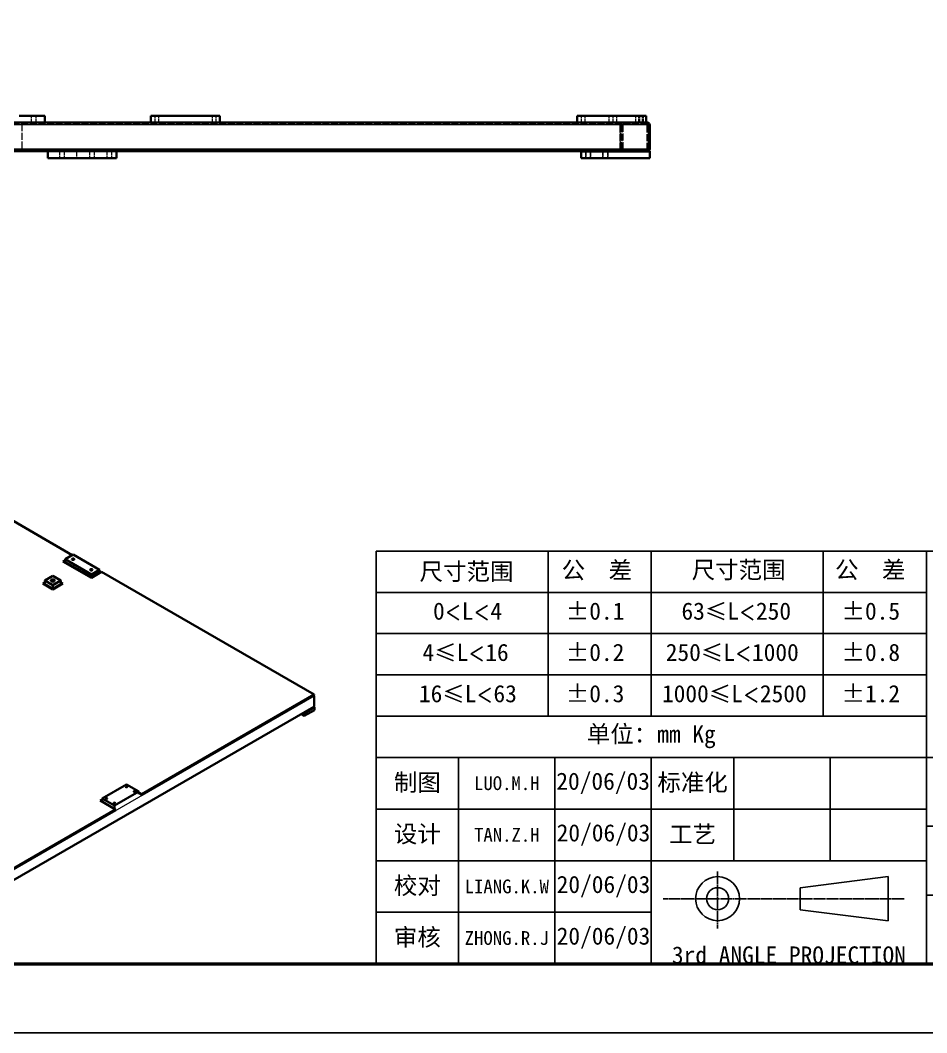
# Model space of a CAD drawing. Header units: millimetres. Extents: x -73083 to 81340, y -6859 to 6812.
# Drawn here: x -6035 to -4454, y -6850 to -5085 of the extents above; entities that cross this region are included whole.
import ezdxf

# ---------------------------------------------------------------- set-up
doc = ezdxf.new("R2010")
doc.units = ezdxf.units.MM
for name, pattern in [('AM_ISO02W050', [7.5, 6, -1.5]), ('CENTER-HOKUTO', [23, 20, -1, 1, -1]), ('DASHED', [15, 12, -3])]:
    doc.linetypes.add(name, pattern=pattern)
doc.layers.add('A3', color=7, linetype='Continuous', plot=False)
for name, color, linetype, lineweight in [('AM_HID', 1, 'AM_ISO02W050', 25), ('AM_VIS', 7, 'Continuous', 50), ('SOLID LINE', 7, 'Continuous', 30)]:
    doc.layers.add(name, color=color, linetype=linetype, lineweight=lineweight)
doc.layers.add('title_frame', color=7, linetype='Continuous')
doc.layers.add('word_dim', color=253, linetype='Continuous')
doc.styles.get("Standard").update_dxf_attribs({"font": 'romans.shx', "bigfont": 'bigfont.shx'})

# ---------------------------------------------------------------- blocks, each defined once
blk = doc.blocks.new('A$C428B26A6')
at = {"color": 7, "lineweight": 35}
for p, q in [((1660.1, -1296.6), (1122, -986)), ((1634.7, -1311.3), (1662.9, -1295)), ((1662.9, -1295), (1754.9, -1348.1)), ((1627.6, -1318.7), (1726.6, -1375.9)), ((1726.6, -1364.4), (1634.7, -1311.3)), ((1726.6, -1374.2), (1634.7, -1321.1)), ((1564, -1385.6), (1592.3, -1369.3)), ((1592.3, -1369.3), (1620.5, -1385.6)), ((1754.9, -1348.1), (1726.6, -1364.4)), ((1762, -1355.4), (1726.6, -1375.9)), ((1754.9, -1357.9), (1726.6, -1374.2)), ((2503.4, -1783.5), (1762, -1355.4)), ((1592.3, -1416.7), (1556.9, -1396.3)), ((1592.3, -1402), (1564, -1385.6)), ((1592.3, -1415), (1564, -1398.7)), ((1620.5, -1385.6), (1592.3, -1402)), ((1627.6, -1396.3), (1592.3, -1416.7)), ((1620.5, -1398.7), (1592.3, -1415)), ((1902.3, -2130.5), (2503.4, -1783.5)), ((1902.3, -2133), (2503.4, -1785.9)), ((2503.3, -1824.3), (2503.3, -1788.4)), ((2503.3, -1824.3), (2503.3, -1788.4)), ((2502.1, -1826), (1136.1, -2614.7)), ((2504.4, -1827.3), (2469, -1847.8)), ((2504.4, -1837.1), (2469, -1857.6)), ((1764.4, -2145.6), (1849.3, -2096.6)), ((1891.7, -2121.1), (1849.3, -2096.6)), ((1757.4, -2153), (1810.4, -2183.6)), ((1764.4, -2145.6), (1806.9, -2170.1)), ((1891.7, -2121.1), (1806.9, -2170.1)), ((1184.6, -2544.9), (1810.4, -2183.6)), ((1184.6, -2547.3), (1810.4, -2186))]:
    blk.add_line(p, q, dxfattribs=at)
at = {"color": 7, "lineweight": 35, "ltscale": 0.203811}
blk.add_line((1627.6, -1318.7), (1634.7, -1314.6), dxfattribs=at)
at = {"color": 7, "lineweight": 35, "ltscale": 0.142678}
blk.add_line((1634.7, -1317.1), (1629.7, -1319.9), dxfattribs=at)
at = {"color": 7, "lineweight": 35, "ltscale": 0.244949}
for p, q in [((1634.7, -1321.1), (1634.7, -1311.3)), ((1754.9, -1357.9), (1754.9, -1348.1)), ((2504.4, -1837.1), (2504.4, -1827.3)), ((2469, -1857.6), (2469, -1847.8))]:
    blk.add_line(p, q, dxfattribs=at)
at = {"color": 7, "lineweight": 35, "ltscale": 0.244948}
for p, q in [((1726.6, -1374.2), (1726.6, -1364.4)), ((1764.4, -2145.6), (1764.4, -2155.4)), ((1891.7, -2121.1), (1891.7, -2130.9)), ((1806.9, -2170.1), (1806.9, -2179.9))]:
    blk.add_line(p, q, dxfattribs=at)
at = {"color": 7, "lineweight": 35, "ltscale": 0.107232}
blk.add_line((1754.9, -1355.2), (1758.6, -1357.4), dxfattribs=at)
at = {"color": 7, "lineweight": 13, "ltscale": 0.081866}
blk.add_line((1754.9, -1356.3), (1757.7, -1357.9), dxfattribs=at)
at = {"color": 7, "lineweight": 35, "ltscale": 0.204124}
blk.add_line((1556.9, -1396.3), (1564, -1392.2), dxfattribs=at)
at = {"color": 7, "lineweight": 35, "ltscale": 0.142889}
for p, q in [((1559, -1397.5), (1564, -1394.6)), ((1625.5, -1397.5), (1620.5, -1394.6))]:
    blk.add_line(p, q, dxfattribs=at)
at = {"color": 7, "lineweight": 35, "ltscale": 0.10784}
blk.add_line((1560.2, -1398.2), (1564, -1396), dxfattribs=at)
at = {"color": 7, "lineweight": 13, "ltscale": 0.082473}
blk.add_line((1561.1, -1398.7), (1564, -1397.1), dxfattribs=at)
at = {"color": 7, "lineweight": 35, "ltscale": 0.326595}
for p, q in [((1564, -1398.7), (1564, -1385.6)), ((1592.3, -1415), (1592.3, -1402))]:
    blk.add_line(p, q, dxfattribs=at)
at = {"color": 7, "lineweight": 35, "ltscale": 0.326596}
blk.add_line((1620.5, -1398.7), (1620.5, -1385.6), dxfattribs=at)
at = {"color": 7, "lineweight": 35, "ltscale": 0.204127}
blk.add_line((1620.5, -1392.2), (1627.6, -1396.3), dxfattribs=at)
at = {"color": 7, "lineweight": 13}
for p, q in [((2503.3, -1788.4), (1136.1, -2577.8)), ((2503.3, -1824.3), (1136.1, -2613.7))]:
    blk.add_line(p, q, dxfattribs=at)
at = {"color": 7, "lineweight": 35, "ltscale": 0.061237}
for p, q in [((2503.4, -1785.9), (2503.4, -1783.5)), ((1902.3, -2130.5), (1902.3, -2133)), ((1810.4, -2183.6), (1810.4, -2186))]:
    blk.add_line(p, q, dxfattribs=at)
at = {"color": 7, "lineweight": 35, "ltscale": 0.065228}
blk.add_line((2504.4, -1827.3), (2502.1, -1826), dxfattribs=at)
at = {"color": 7, "lineweight": 35, "ltscale": 0.310439}
blk.add_line((2458.3, -1851.3), (2469, -1857.6), dxfattribs=at)
at = {"color": 7, "lineweight": 35, "ltscale": 0.065489}
blk.add_line((2466.8, -1846.5), (2469, -1847.8), dxfattribs=at)
at = {"color": 7, "lineweight": 35, "ltscale": 0.204181}
blk.add_line((1757.4, -2153), (1764.4, -2148.9), dxfattribs=at)
at = {"color": 7, "lineweight": 35, "ltscale": 0.142943}
blk.add_line((1759.5, -2154.2), (1764.4, -2151.3), dxfattribs=at)
at = {"color": 7, "lineweight": 35, "ltscale": 0.306132}
for p, q in [((1902.3, -2130.5), (1891.7, -2124.4)), ((1902.3, -2133), (1891.7, -2126.8))]:
    blk.add_line(p, q, dxfattribs=at)
at = {"color": 7, "lineweight": 35, "ltscale": 0.040261}
blk.add_line((1779.8, -2164.3), (1778.4, -2165.1), dxfattribs=at)
at = {"color": 7, "lineweight": 35}
for centre, major_axis, ratio, start_param, end_param in [((1662.9, -1311.3), (-4.19, 0), 0.577354, 3.141564, 6.283157), ((1662.9, -1311.3), (-4.19, 0), 0.577354, 6.283157, 6.56859), ((1662.9, -1311.3), (-4.19, 0), 0.577354, 0.285405, 3.141564), ((1726.6, -1348.1), (-4.19, 0), 0.577354, 3.141564, 6.283157), ((1726.6, -1348.1), (-4.19, 0), 0.577354, 6.283157, 6.56859), ((1726.6, -1348.1), (-4.19, 0), 0.577354, 0.285405, 3.141564), ((1592.3, -1385.6), (-6.92, 0), 0.577361, 3.141564, 6.283157), ((1592.3, -1385.6), (-6.92, 0), 0.577361, 6.283157, 6.568591), ((1592.3, -1385.6), (-6.92, 0), 0.577361, 0.285406, 3.141564), ((2499.1, -1788.4), (4.24, 0), 0.577369, 0.000008, 0.781431), ((2499.1, -1788.4), (4.24, 0), 0.577308, 6.283138, 7.067565), ((2499.1, -1824.3), (4.24, 0), 0.577365, 5.418658, 6.283178), ((2499.1, -1824.3), (4.24, 0), 0.577308, 5.497912, 6.28323), ((1849.3, -2104.8), (3.32, 0), 0.577357, 6.283157, 9.42475), ((1849.3, -2104.8), (3.32, 0), 0.577357, 3.141564, 3.426994), ((1849.3, -2104.8), (3.32, 0), 0.577357, 3.426994, 6.283157), ((1778.6, -2145.6), (3.32, 0), 0.577357, 6.283157, 9.42475), ((1778.6, -2145.6), (3.32, 0), 0.577357, 3.141564, 3.426994), ((1778.6, -2145.6), (3.32, 0), 0.577357, 3.426994, 6.283157), ((1877.6, -2121.1), (3.32, 0), 0.577357, 6.283157, 9.42475), ((1877.6, -2121.1), (3.32, 0), 0.577357, 3.141564, 3.426994), ((1877.6, -2121.1), (3.32, 0), 0.577357, 3.426994, 6.283157), ((1806.9, -2162), (3.32, 0), 0.577357, 6.283157, 9.42475), ((1806.9, -2162), (3.32, 0), 0.577357, 3.141564, 3.426994), ((1806.9, -2162), (3.32, 0), 0.577357, 3.426994, 6.283157)]:
    blk.add_ellipse(centre, major_axis=major_axis, ratio=ratio, start_param=start_param, end_param=end_param, dxfattribs=at)

msp = doc.modelspace()

# ---------------------------------------------------------------- linework, layer by layer
at = {"layer": 'A3', "linetype": 'Continuous'}
msp.add_lwpolyline([(-10262.27505, -1810.23226), (-3134.27505, -1810.23226), (-3134.27505, -6850.23226), (-10262.27505, -6850.23226)], close=True, dxfattribs=at)
at = {"layer": 'AM_HID', "linetype": 'DASHED', "lineweight": 13, "ltscale": 0.3}
for p, q in [((-6015.98232, -5251.15503), (-6015.98244, -5263.15503)), ((-6007.60634, -5251.15503), (-6007.60634, -5263.15503)), ((-5800.11245, -5251.21203), (-5800.11257, -5263.21203)), ((-5800.11233, -5251.21228), (-5800.11233, -5263.21228)), ((-5793.46547, -5251.21203), (-5793.46547, -5263.21203)), ((-5793.46523, -5251.21228), (-5793.46535, -5263.21228)), ((-5700.11245, -5251.21264), (-5700.11257, -5263.21264)), ((-5700.11233, -5251.21289), (-5700.11233, -5263.21289)), ((-5693.46535, -5251.21264), (-5693.46547, -5263.21264)), ((-5693.46523, -5251.21289), (-5693.46535, -5263.21289)), ((-5056.61257, -5251.21643), (-5056.61281, -5263.21643)), ((-5056.61233, -5251.21667), (-5056.61257, -5263.21667)), ((-5049.9656, -5251.21643), (-5049.9656, -5263.21643)), ((-5049.96535, -5251.21667), (-5049.9656, -5263.21667)), ((-5008.2864, -5251.21106), (-5008.2864, -5263.21106)), ((-5001.61013, -5251.21045), (-5001.61037, -5263.21045)), ((-5001.60988, -5251.21106), (-5001.60988, -5263.21106)), ((-4994.96316, -5251.21045), (-4994.9634, -5263.21045)), ((-4994.96291, -5251.21106), (-4994.96291, -5263.21106)), ((-4961.61013, -5251.21069), (-4961.61037, -5263.21069)), ((-4961.60988, -5251.2113), (-4961.60988, -5263.2113)), ((-4956.61257, -5251.21704), (-4956.61281, -5263.21704)), ((-4956.61233, -5251.21728), (-4956.61257, -5263.21728)), ((-4954.96316, -5251.21069), (-4954.9634, -5263.21069)), ((-4954.96291, -5251.2113), (-4954.96291, -5263.2113)), ((-4949.9656, -5251.21704), (-4949.9656, -5263.21704)), ((-4949.96535, -5251.21728), (-4949.9656, -5263.21728)), ((-4948.2864, -5251.21142), (-4948.2864, -5263.21142)), ((-5965.9988, -5325.15344), (-5965.99892, -5313.15344)), ((-5957.62282, -5325.15344), (-5957.62295, -5313.15344)), ((-5936.81081, -5313.15344), (-5936.81081, -5325.15344)), ((-5913.48098, -5325.15051), (-5913.48098, -5313.15051)), ((-5905.105, -5325.15063), (-5905.105, -5313.15063)), ((-5883.48098, -5325.15063), (-5883.48098, -5313.15063)), ((-5875.105, -5325.15075), (-5875.105, -5313.15075)), ((-5048.51809, -5313.1875), (-5048.51809, -5325.1875)), ((-5048.51784, -5313.18737), (-5048.51784, -5325.18737)), ((-5048.51272, -5325.15014), (-5048.51272, -5313.15014)), ((-5040.14211, -5313.1875), (-5040.14211, -5325.1875)), ((-5040.14162, -5313.1875), (-5040.14187, -5325.1875)), ((-5040.13674, -5325.15027), (-5040.13674, -5313.15027)), ((-5018.51809, -5313.18774), (-5018.51809, -5325.18774)), ((-5018.51784, -5313.18762), (-5018.51784, -5325.18762)), ((-5018.51272, -5325.15039), (-5018.51272, -5313.15039)), ((-5010.14211, -5313.18786), (-5010.14211, -5325.18786)), ((-5010.14162, -5313.18774), (-5010.14187, -5325.18774)), ((-5010.13674, -5325.15051), (-5010.13674, -5313.15051))]:
    msp.add_line(p, q, dxfattribs=at)
at = {"layer": 'AM_HID', "linetype": 'DASHED', "lineweight": 13}
for p, q in [((-8935.29445, -5266.1593), (-4938.29445, -5266.18286)), ((-4939.82937, -5267.18835), (-8930.82937, -5267.15515)), ((-4940.82937, -5266.18835), (-8929.82937, -5266.15515)), ((-4983.82961, -5267.18798), (-8886.82961, -5267.15551)), ((-8885.29421, -5266.15991), (-4988.29445, -5266.18286)), ((-4986.82961, -5267.18798), (-8883.82961, -5267.15551)), ((-6031.79458, -5266.177), (-4988.29152, -5266.1809)), ((-6031.79152, -5266.177), (-6031.79177, -5310.177)), ((-6031.79152, -5266.177), (-4988.29152, -5266.1809)), ((-6031.78872, -5266.15503), (-6031.78884, -5310.15503)), ((-5686.78884, -5263.21301), (-5806.78884, -5263.21228)), ((-4943.28908, -5263.2174), (-5063.28908, -5263.21667)), ((-5008.2864, -5263.21106), (-4948.2864, -5263.21142)), ((-4988.29445, -5310.18286), (-4988.29445, -5266.18286)), ((-4988.29152, -5266.1809), (-4988.29152, -5310.1809)), ((-4988.28957, -5310.1809), (-4988.28908, -5266.1809)), ((-4986.82961, -5267.18798), (-4986.82985, -5309.18798)), ((-4985.29445, -5310.18286), (-4985.29445, -5266.18286)), ((-4985.28957, -5310.18103), (-4985.28908, -5266.18103)), ((-4941.28908, -5263.18152), (-4985.28908, -5263.18103)), ((-4941.28908, -5266.18152), (-4985.28908, -5266.18103)), ((-4983.82961, -5267.18798), (-4983.82985, -5309.18798)), ((-4941.2947, -5310.18286), (-4941.29445, -5266.18286)), ((-4941.28933, -5310.18152), (-4941.28908, -5266.18152)), ((-4939.82937, -5267.18835), (-4939.82961, -5309.18835)), ((-4938.2947, -5310.18286), (-4938.29445, -5266.18286)), ((-8935.2947, -5310.1593), (-4938.2947, -5310.18286)), ((-4939.82961, -5309.18835), (-8930.82961, -5309.15515)), ((-4940.82961, -5310.18835), (-8929.82985, -5310.15515)), ((-4983.82985, -5309.18798), (-8886.82985, -5309.15551)), ((-8885.2947, -5310.15991), (-4988.29445, -5310.18286)), ((-4986.82985, -5309.18798), (-8883.82985, -5309.15551)), ((-6031.7947, -5310.177), (-4988.29177, -5310.1809)), ((-6031.79177, -5310.177), (-4988.29152, -5310.1809)), ((-5986.81081, -5313.15368), (-5936.81081, -5313.15344)), ((-5866.79299, -5313.18054), (-5986.79299, -5313.17956)), ((-4940.82961, -5313.18835), (-5056.82961, -5313.18737)), ((-5056.82473, -5313.15002), (-4940.27785, -5313.151)), ((-4941.28933, -5310.18152), (-4985.28957, -5310.18103)), ((-5056.82473, -5325.15002), (-4936.82473, -5325.15112))]:
    msp.add_line(p, q, dxfattribs=at)
at = {"layer": 'AM_HID', "linetype": 'DASHED', "lineweight": 13, "ltscale": 0.074936}
msp.add_line((-6031.79177, -5263.17956), (-6031.79152, -5266.177), dxfattribs=at)
at = {"layer": 'AM_HID', "linetype": 'DASHED', "lineweight": 13, "ltscale": 0.000778198}
msp.add_line((-5806.78884, -5263.18115), (-5806.78884, -5263.21228), dxfattribs=at)
at = {"layer": 'AM_HID', "linetype": 'DASHED', "lineweight": 13, "ltscale": 0.000772095}
msp.add_line((-5686.78884, -5263.18213), (-5686.78884, -5263.21301), dxfattribs=at)
at = {"layer": 'AM_HID', "linetype": 'DASHED', "lineweight": 13, "ltscale": 0.000735474}
msp.add_line((-5063.28908, -5263.18725), (-5063.28908, -5263.21667), dxfattribs=at)
at = {"layer": 'AM_HID', "linetype": 'DASHED', "lineweight": 13, "ltscale": 0.075}
for p, q in [((-4988.29152, -5263.1809), (-4988.29152, -5266.1809)), ((-6031.79177, -5310.177), (-6031.79189, -5313.177)), ((-4988.29152, -5310.1809), (-4988.29152, -5313.1809))]:
    msp.add_line(p, q, dxfattribs=at)
at = {"layer": 'AM_HID', "linetype": 'DASHED', "lineweight": 13, "ltscale": 0.000316737}
for p, q in [((-4985.29445, -5263.16955), (-4985.28908, -5263.18103)), ((-4985.28908, -5266.18103), (-4985.29445, -5266.16955))]:
    msp.add_line(p, q, dxfattribs=at)
at = {"layer": 'AM_HID', "linetype": 'DASHED', "lineweight": 13, "ltscale": 0.00072937}
msp.add_line((-4943.28908, -5263.18823), (-4943.28908, -5263.2174), dxfattribs=at)
at = {"layer": 'AM_HID', "linetype": 'DASHED', "lineweight": 13, "ltscale": 0.000327833}
for p, q in [((-4941.29445, -5263.16955), (-4941.28908, -5263.18152)), ((-4941.28908, -5266.18152), (-4941.29445, -5266.16955)), ((-4938.29445, -5266.16955), (-4938.28908, -5266.18152)), ((-4941.2947, -5313.16955), (-4941.28933, -5313.18152))]:
    msp.add_line(p, q, dxfattribs=at)
at = {"layer": 'AM_HID', "linetype": 'DASHED', "lineweight": 13, "ltscale": 0.000683594}
msp.add_line((-5986.81081, -5313.15368), (-5986.81081, -5313.18103), dxfattribs=at)
at = {"layer": 'AM_HID', "linetype": 'DASHED', "lineweight": 13, "ltscale": 0.000784302}
msp.add_line((-5056.82473, -5313.18139), (-5056.82473, -5313.15002), dxfattribs=at)
at = {"layer": 'AM_HID', "linetype": 'DASHED', "lineweight": 13, "ltscale": 0.000311758}
msp.add_line((-4985.29445, -5313.16955), (-4985.28957, -5313.18103), dxfattribs=at)
at = {"layer": 'AM_HID', "linetype": 'DASHED', "lineweight": 13}
for centre, radius, start, end in [((-6034.78872, -5266.15503), 3, 359.99990836, 82.70906243), ((-4985.29445, -5266.18286), 3.00002, 90.00025522, 179.99960886), ((-4985.29177, -5266.17529), 3, 89.95007382, 180.10877258), ((-4982.82961, -5267.18798), 4.00001, 89.99952439, 179.99940395), ((-4982.82961, -5267.18798), 1, 89.99947658, 179.99932199), ((-4941.29445, -5266.18274), 2.99997, 359.9994876, 90.0000025), ((-4940.82937, -5267.18835), 1, 359.99952939, 89.99983175), ((-6034.78884, -5310.15503), 3, 269.9999087, 359.99990836), ((-4985.29445, -5310.18286), 2.99997, 179.99948591, 270.00000433), ((-4985.29201, -5310.17529), 3, 180.10877258, 270.04905874), ((-4982.82985, -5309.18798), 4, 179.99962252, 269.99967648), ((-4982.82985, -5309.18798), 1, 179.9995269, 269.99973112), ((-4941.2947, -5310.18274), 3.00002, 270.00025021, 359.99961798), ((-4940.82961, -5309.18835), 1, 269.99947157, 359.99932318)]:
    msp.add_arc(centre, radius, start, end, dxfattribs=at)
at = {"layer": 'AM_VIS', "lineweight": 35}
for p, q in [((-5991.79421, -5251.15515), (-6036.77785, -5251.1549)), ((-5686.78872, -5251.21301), (-5806.78872, -5251.21228)), ((-4943.28908, -5251.2174), (-5063.28908, -5251.21667)), ((-5008.2864, -5251.21106), (-4948.2864, -5251.21142)), ((-4940.82937, -5263.18835), (-8929.82937, -5263.15515)), ((-5991.79433, -5263.15515), (-6034.79006, -5263.1549)), ((-4938.28933, -5310.18152), (-4938.28908, -5266.18152)), ((-4936.82937, -5267.18835), (-4936.82961, -5309.18835)), ((-5986.79299, -5313.17956), (-8816.82985, -5313.15612)), ((-5986.79299, -5313.15027), (-5866.79299, -5313.15075)), ((-5056.82961, -5313.18737), (-5866.79299, -5313.18054)), ((-4936.82961, -5313.18835), (-5056.82961, -5313.18737)), ((-4941.28933, -5313.18152), (-4985.28957, -5313.18103)), ((-5986.81081, -5325.15368), (-5936.81081, -5325.15344)), ((-5986.79299, -5325.15027), (-5866.79299, -5325.15075)), ((-4936.82985, -5325.18835), (-5056.82985, -5325.18737))]:
    msp.add_line(p, q, dxfattribs=at)
at = {"layer": 'AM_VIS', "lineweight": 35, "ltscale": 0.3}
for p, q in [((-5991.79433, -5263.15515), (-5991.79421, -5251.15515)), ((-5986.79299, -5325.15027), (-5986.79299, -5313.15027)), ((-5866.79299, -5325.15075), (-5866.79299, -5313.15075)), ((-5056.82961, -5313.18737), (-5056.82985, -5325.18737)), ((-4936.82961, -5313.18835), (-4936.82985, -5325.18835))]:
    msp.add_line(p, q, dxfattribs=at)
at = {"layer": 'AM_VIS', "lineweight": 35, "ltscale": 0.299222}
msp.add_line((-5806.78872, -5251.21228), (-5806.78884, -5263.18115), dxfattribs=at)
at = {"layer": 'AM_VIS', "lineweight": 35, "ltscale": 0.299228}
msp.add_line((-5686.78872, -5251.21301), (-5686.78884, -5263.18213), dxfattribs=at)
at = {"layer": 'AM_VIS', "lineweight": 35, "ltscale": 0.299265}
msp.add_line((-5063.28908, -5251.21667), (-5063.28908, -5263.18725), dxfattribs=at)
at = {"layer": 'AM_VIS', "lineweight": 35, "ltscale": 0.299271}
msp.add_line((-4943.28908, -5251.2174), (-4943.28908, -5263.18823), dxfattribs=at)
at = {"layer": 'AM_VIS', "lineweight": 13}
for p, q in [((-4936.82937, -5267.18835), (-8933.82937, -5267.15515)), ((-4936.82961, -5309.18835), (-8933.82961, -5309.15515))]:
    msp.add_line(p, q, dxfattribs=at)
at = {"layer": 'AM_VIS', "lineweight": 35, "ltscale": 6.40869e-05}
msp.add_line((-6031.79177, -5263.177), (-6031.79177, -5263.17956), dxfattribs=at)
at = {"layer": 'AM_VIS', "lineweight": 35, "ltscale": 0.299316}
msp.add_line((-5986.81081, -5313.18103), (-5986.81081, -5325.15368), dxfattribs=at)
at = {"layer": 'AM_VIS', "lineweight": 35, "ltscale": 0.086328}
msp.add_line((-4940.27785, -5313.151), (-4936.82473, -5313.15112), dxfattribs=at)
at = {"layer": 'AM_VIS', "lineweight": 35, "ltscale": 0.000964355}
msp.add_line((-4936.82473, -5313.18969), (-4936.82473, -5313.15112), dxfattribs=at)
at = {"layer": 'AM_VIS', "linetype": 'Continuous'}
msp.add_line((-9962.27505, -6730.23226), (-3254.27505, -6730.23226), dxfattribs=at)
at = {"layer": 'AM_VIS', "lineweight": 35}
for centre, radius, start, end in [((-6034.78872, -5266.15503), 3, 82.70906243, 89.99990688), ((-4941.29177, -5266.17553), 3, 359.88481205, 89.94769692), ((-4940.82937, -5267.18835), 4, 359.9996348, 89.99967466), ((-4941.29201, -5310.17553), 3, 270.05141516, 359.8848127), ((-4940.82961, -5309.18823), 4.00001, 269.99952621, 359.99941163)]:
    msp.add_arc(centre, radius, start, end, dxfattribs=at)
at = {"layer": 'title_frame', "linetype": 'Continuous'}
for p, q in [((-5414.27505, -6010.23226), (-3254.27505, -6010.23226)), ((-5414.27505, -6730.23226), (-5414.27505, -6010.23226)), ((-5114.27505, -6010.23226), (-5114.27505, -6298.23226)), ((-4934.27505, -6010.23226), (-4934.27505, -6298.23226)), ((-4634.27505, -6298.23226), (-4634.27505, -6010.23226)), ((-4454.27505, -6730.23226), (-4454.27505, -6010.23226)), ((-5414.27505, -6082.23226), (-4454.27505, -6082.23226)), ((-5414.27505, -6154.23226), (-4454.27505, -6154.23226)), ((-5414.27505, -6226.23226), (-4454.27505, -6226.23226)), ((-5414.27505, -6298.23226), (-4454.27505, -6298.23226)), ((-5414.27505, -6370.23226), (-3254.27505, -6370.23226)), ((-5270.27505, -6730.23226), (-5270.27505, -6370.23226)), ((-5102.27505, -6730.23226), (-5102.27505, -6370.23226)), ((-5102.27505, -6730.23226), (-5102.27505, -6370.23226)), ((-5102.27505, -6730.23226), (-5102.27505, -6370.23226)), ((-4934.27505, -6730.23226), (-4934.27505, -6370.23226)), ((-4790.27505, -6550.23226), (-4790.27505, -6370.23226)), ((-4622.27505, -6550.23226), (-4622.27505, -6370.23226)), ((-5414.27505, -6460.23226), (-4454.27505, -6460.23226)), ((-4454.27505, -6490.23226), (-3854.27505, -6490.23226)), ((-5414.27505, -6550.23226), (-4454.27505, -6550.23226)), ((-4454.27505, -6610.23226), (-3854.27505, -6610.23226)), ((-5414.27505, -6640.23226), (-4934.27505, -6640.23226)), ((-5414.27505, -6730.23226), (-3254.27505, -6730.23226)), ((-5414.27505, -6730.23226), (-3254.27505, -6730.23226))]:
    msp.add_line(p, q, dxfattribs=at)
at = {"layer": 'title_frame', "color": 2, "linetype": 'CENTER-HOKUTO'}
for p, q in [((-4818.66123, -6569.21123), (-4818.66123, -6668.43683)), ((-4493.39403, -6616.44323), (-4913.49003, -6616.44323))]:
    msp.add_line(p, q, dxfattribs=at)
at = {"layer": 'title_frame', "color": 3, "linetype": 'Continuous'}
for p, q in [((-4674.66123, -6597.24323), (-4521.06123, -6578.04323)), ((-4521.06123, -6578.04323), (-4521.06123, -6654.84323)), ((-4674.66123, -6635.64323), (-4674.66123, -6597.24323)), ((-4521.06123, -6654.84323), (-4674.66123, -6635.64323))]:
    msp.add_line(p, q, dxfattribs=at)
for radius in [38.4, 19.2]:
    msp.add_arc((-4818.66123, -6616.44323), radius, 0, 359.98938268, dxfattribs=at)

# ---------------------------------------------------------------- block references
at = {"layer": 'word_dim', "color": 3, "linetype": 'Continuous', "ltscale": 2, "xscale": 0.5, "yscale": 0.5, "zscale": 0.5}
msp.add_blockref('A$C428B26A6', (-6774.0614, -5368.87027), dxfattribs=at)

# ---------------------------------------------------------------- texts
at = {"layer": 'SOLID LINE', "ltscale": 0.5, "char_height": 30}
for s, insert, width, attachment_point in [('\\pt180;{\\fSimHei|b0|i0|c134|p2;\\C3;尺寸范围}', (-5338.4355, -6030.85433), 543.6182261, 1), ('\\pt180;{\\fSimHei|b0|i0|c134|p2;\\C3;公  差}', (-5090.5906, -6028.44486), 543.6182261, 1), ('\\pt180;{\\fSimHei|b0|i0|c134|p2;\\C3;尺寸范围}', (-4863.86607, -6027.88501), 543.6182261, 1), ('\\pt180;{\\fSimHei|b0|i0|c134|p2;\\C3;公  差}', (-4613.80231, -6027.88501), 543.6182261, 1), ('\\pt180;{\\fSimHei|b0|i0|c134|p2;\\C3;0\\Fromans,bigfont|c134;\\H0.9583x;<\\fSimHei|b0|i0|c134|p2;\\H1.044x;L\\Fromans,bigfont|c134;\\H0.9583x;<\\fSimHei|b0|i0|c134|p2;\\H1.044x;4}', (-5314.90867, -6099.88501), 543.6182261, 1), ('\\pt180;{\\fSimHei|b0|i0|c134|p2;\\C3;%%P0.1}', (-5083.28696, -6099.88501), 543.6182261, 1), ('\\pt180;{\\fSimHei|b0|i0|c134|p2;\\C3;63\\H0.9583x;≤\\H1.044x;L\\Fromans,bigfont|c134;\\H0.9579x;<\\fSimHei|b0|i0|c134|p2;\\H1.044x;250}', (-4881.67087, -6099.88501), 543.6182261, 1), ('\\pt180;{\\fSimHei|b0|i0|c134|p2;\\C3;%%P0.5}', (-4602.44305, -6099.88501), 543.6182261, 1), ('\\pt180;{\\fSimHei|b0|i0|c134|p2;\\C3;4\\H0.9583x;≤\\H1.043x;L\\Fromans,bigfont|c134;\\H0.9588x;<\\fSimHei|b0|i0|c134|p2;\\H1.043x;16}', (-5333.31687, -6171.88501), 543.6182261, 1), ('\\pt180;{\\fSimHei|b0|i0|c134|p2;\\C3;%%P0.2}', (-5083.28696, -6171.88501), 543.6182261, 1), ('\\pt180;{\\fSimHei|b0|i0|c134|p2;\\C3;250\\H0.9583x;≤\\H1.044x;L\\Fromans,bigfont|c134;\\H0.9579x;<\\fSimHei|b0|i0|c134|p2;\\H1.044x;1000}', (-4909.06256, -6171.88501), 543.6182261, 1), ('\\pt180;{\\fSimHei|b0|i0|c134|p2;\\C3;%%P0.8}', (-4602.44305, -6171.88501), 543.6182261, 1), ('\\pt180;{\\fSimHei|b0|i0|c134|p2;\\C3;16\\H0.9583x;≤\\H1.044x;L\\Fromans,bigfont|c134;\\H0.9579x;<\\fSimHei|b0|i0|c134|p2;\\H1.044x;63}', (-5339.49745, -6243.88501), 543.6182261, 1), ('\\pt180;{\\fSimHei|b0|i0|c134|p2;\\C3;%%P0.3}', (-5083.28696, -6243.88501), 543.6182261, 1), ('\\pt180;{\\fSimHei|b0|i0|c134|p2;\\C3;%%P1.2}', (-4602.44305, -6243.88501), 543.6182261, 1), ('\\pt180;{\\fSimHei|b0|i0|c134|p2;\\C3;单位：mm Kg}', (-4934.27505, -6334.23226), 960, 5), ('\\pt180;{\\fSimHei|b0|i0|c134|p2;\\C3;制图}', (-5342.27505, -6415.23226), 144, 5), ('\\pt288;{\\fSimHei|b0|i0|c134|p2;\\H0.8x;\\C3;LUO.M.H}', (-5186.27505, -6415.23226), 168, 5), ('\\pt60;{\\fSimHei|b0|i0|c134|p2;\\C3;20/06/03}', (-5018.27505, -6415.23226), 168, 5), ('\\pt180;{\\fSimHei|b0|i0|c134|p2;\\C3;标准化}', (-4862.27505, -6415.23226), 144, 5), ('\\pt180;{\\fSimHei|b0|i0|c134|p2;\\C3;设计}', (-5342.27505, -6505.23226), 144, 5), ('\\pt288;{\\fSimHei|b0|i0|c134|p2;\\H0.8x;\\C3;TAN.Z.H}', (-5186.27505, -6505.23226), 168, 5), ('\\pt60;{\\fSimHei|b0|i0|c134|p2;\\C3;20/06/03}', (-5017.66742, -6505.23226), 166.784743, 5), ('\\pt180;{\\fSimHei|b0|i0|c134|p2;\\C3;工艺}', (-4862.27505, -6505.23226), 144, 5), ('\\pt180;{\\fSimHei|b0|i0|c134|p2;\\C3;校对}', (-5342.27505, -6595.23226), 144, 5), ('\\pt288;{\\fSimHei|b0|i0|c134|p2;\\H0.8x;\\C3;LIANG.K.W}', (-5186.27505, -6595.23226), 168, 5), ('\\pt60;{\\fSimHei|b0|i0|c134|p2;\\C3;20/06/03}', (-5017.66742, -6595.23226), 166.784743, 5), ('\\pt180;{\\fSimHei|b0|i0|c134|p2;\\C3;审核}', (-5342.27505, -6685.23226), 144, 5), ('\\pt288;{\\fSimHei|b0|i0|c134|p2;\\H0.8x;\\C3;ZHONG.R.J}', (-5186.27505, -6685.23226), 168, 5), ('\\pt60;{\\fSimHei|b0|i0|c134|p2;\\C3;20/06/03}', (-5017.66742, -6685.23226), 166.784743, 5), ('{\\fSimHei|b0|i0|c134|p2;\\C3;3rd ANGLE PROJECTION}', (-4694.27505, -6730.23226), 480, 8)]:
    msp.add_mtext(s, dxfattribs=dict(at, insert=insert, width=width, attachment_point=attachment_point))
at = {"layer": 'SOLID LINE', "ltscale": 0.5, "insert": (-4915.64693, -6243.88501), "char_height": 30, "width": 543.6182261, "attachment_point": 1, "line_spacing_factor": 0.72}
msp.add_mtext('\\pt180;{\\fSimHei|b0|i0|c134|p2;\\C3;1000\\H0.9583x;≤\\H1.044x;L\\Fromans,bigfont|c134;\\H0.9579x;<\\fSimHei|b0|i0|c134|p2;\\H1.044x;2500}', dxfattribs=at)

doc.saveas('drawing.dxf')
